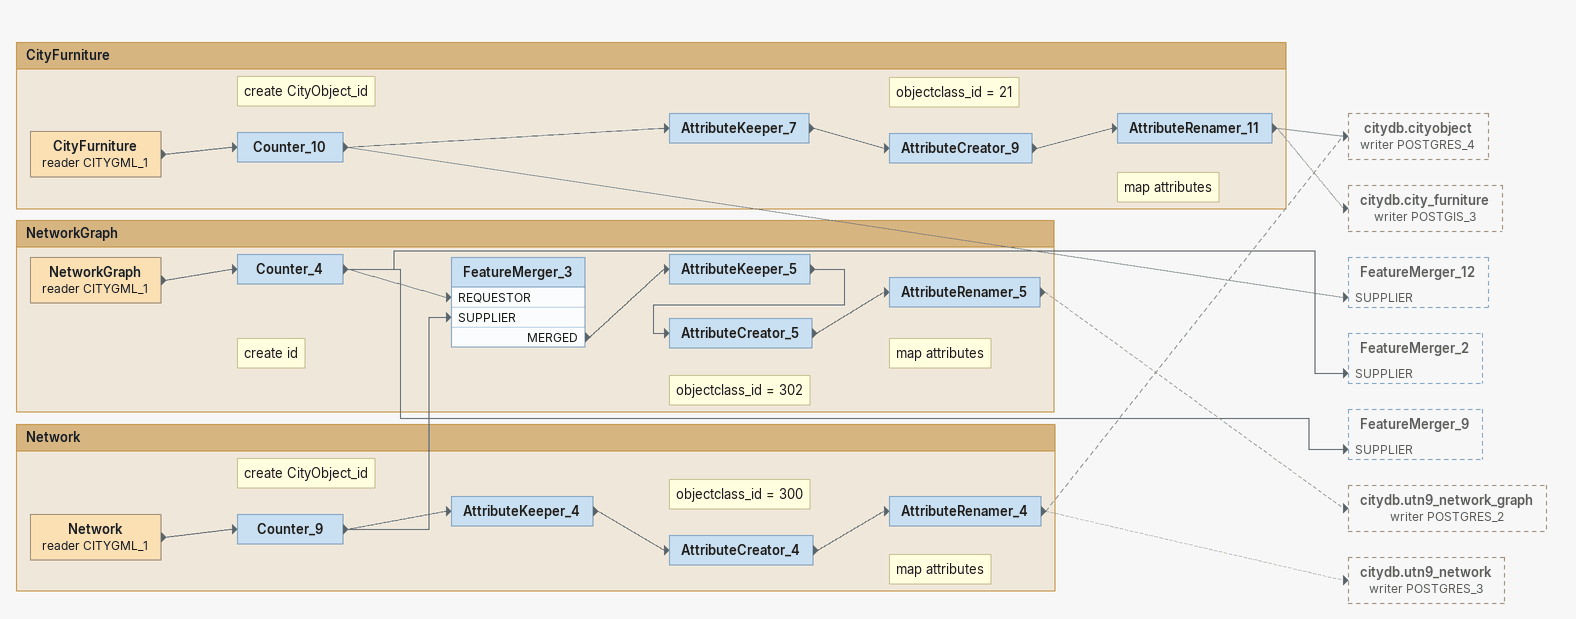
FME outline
Bookmark: NetworkGraph
NetworkGraph (reader CITYGML_1)
    -> Counter_4
Note: create id
Counter_4
    -> FeatureMerger_2 [SUPPLIER]
    -> FeatureMerger_3 [REQUESTOR]
    -> FeatureMerger_9 [SUPPLIER]
FeatureMerger_3
    MERGED -> AttributeKeeper_5
AttributeKeeper_5
    -> AttributeCreator_5
Note: objectclass_id = 302
AttributeCreator_5
    -> AttributeRenamer_5
Note: map attributes
AttributeRenamer_5
    -> citydb.utn9_network_graph (writer POSTGRES_2) [off]

Bookmark: Network
Network (reader CITYGML_1)
    -> Counter_9
Note: create CityObject_id
Counter_9
    -> FeatureMerger_3 [SUPPLIER]
    -> AttributeKeeper_4
AttributeKeeper_4
    -> AttributeCreator_4
Note: objectclass_id = 300
AttributeCreator_4
    -> AttributeRenamer_4
Note: map attributes
AttributeRenamer_4
    -> citydb.utn9_network (writer POSTGRES_3) [off]
    -> citydb.cityobject (writer POSTGRES_4) [off]

Bookmark: CityFurniture
CityFurniture (reader CITYGML_1)
    -> Counter_10
Note: create CityObject_id
Counter_10
    -> FeatureMerger_12 [SUPPLIER]
    -> AttributeKeeper_7
AttributeKeeper_7
    -> AttributeCreator_9
Note: objectclass_id = 21
AttributeCreator_9
    -> AttributeRenamer_11
Note: map attributes
AttributeRenamer_11
    -> citydb.city_furniture (writer POSTGIS_3) [off]
    -> citydb.cityobject (writer POSTGRES_4) [off]
